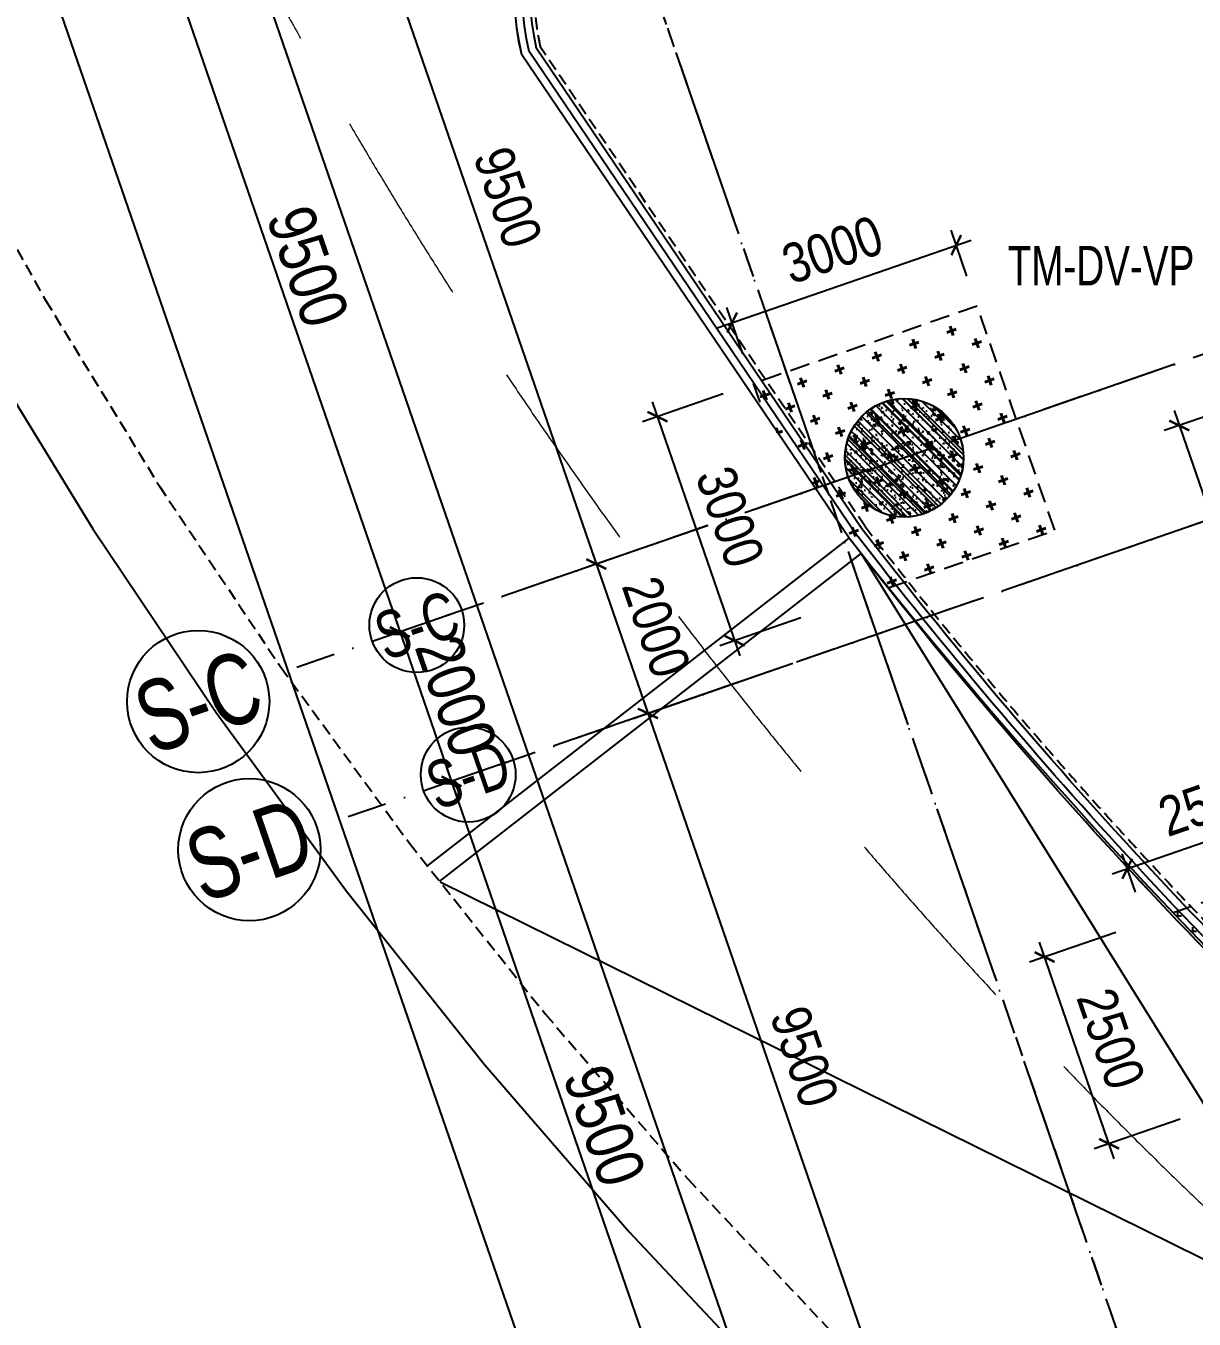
# Model space of a CAD drawing. Header units: millimetres. Extents: x -1534340 to 1713810, y -1348191 to 1114081.
# Drawn here: x 1225587 to 1240370, y -320281 to -303920 of the extents above; entities that cross this region are included whole.
import ezdxf
from ezdxf.enums import TextEntityAlignment as Align

# ---------------------------------------------------------------- set-up
doc = ezdxf.new("R2010")
doc.units = ezdxf.units.MM
doc.header["$LTSCALE"] = 100
doc.header["$PDMODE"] = 32
doc.header["$PDSIZE"] = 2.5
for name, pattern in [('CENTER2', [1.125, 0.75, -0.125, 0.125, -0.125]), ('DASHED', [4.5, 3, -1.5]), ('HIDDEN', [0.375, 0.25, -0.125]), ('xref.asix of  podium$0$xref.asix of  podium$0$DASHDOT', [1, 0.5, -0.25, 0, -0.25]), ('Xref.Asix of Basement B2$0$HIDDEN', [0.375, 0.25, -0.125])]:
    doc.linetypes.add(name, pattern=pattern)
doc.layers.add('0-Hatch', color=250, linetype='Continuous', lineweight=40)
doc.layers.add('KT-Chu viet', color=255, linetype='Continuous', lineweight=20)
for name, color, linetype in [('0-khuat', 3, 'HIDDEN'), ('A-GLAZ', 135, 'Continuous'), ('AFP-KERB-LINE', 2, 'Continuous'), ('ccu11-Khuat', 9, 'DASHED'), ('ccu11-Manh', 8, 'Continuous'), ('ccu12-Hatch', 250, 'Continuous'), ('ccu12-Manh', 8, 'Continuous'), ('ccu12-Thay', 7, 'Continuous'), ('ccu12-Truc', 13, 'CENTER2'), ('KC-Betong', 6, 'Continuous'), ('KC2-DIM', 251, 'Continuous'), ('KT-Dim', 8, 'Continuous'), ('xref.asix of  podium$0$xref.asix of  podium$0$KC2-DIM', 251, 'Continuous'), ('xref.asix of  podium$0$xref.asix of  podium$0$KT-Kich thuoc', 9, 'Continuous'), ('xref.asix of  podium$0$xref.asix of  podium$0$KT-Luoi truc South Tower', 8, 'xref.asix of  podium$0$xref.asix of  podium$0$DASHDOT'), ('xref.asix of  podium$0$xref.asix of  podium$0$KT-Net cot vach', 6, 'Continuous'), ('xref.asix of  podium$0$xref.asix of  podium$0$ST_MBDV Cot vach 220805$0$AUDIT_I_220805193045-1', 50, 'Continuous'), ('Xref_ST_MBDV Cot vach 30.7.2022$0$Xref_ST_MBDV Cot vach 30.7.2022|Xref_ST_MBDV Cot vach 30.7.2022|Xref_ST_MBDV Cot vach 30.7.2022|Xref_ST_MBDV Cot vach 30.7.2022|A-CORE-OTLN', 2, 'Continuous'), ('Xref_ST_MBDV Cot vach 30.7.2022|Xref_ST_MBDV Cot vach 30.7.2022|Xref_ST_MBDV Cot vach 30.7.2022|Xref_ST_MBDV Cot vach 30.7.2022|A-GRID-SYM', 50, 'Continuous')]:
    doc.layers.add(name, color=color, linetype=linetype)
doc.layers.add('Xref.Asix of Basement B2$0$KT-Chi gioi XD', color=7, linetype='Xref.Asix of Basement B2$0$HIDDEN', true_color=0x0066cc)
doc.styles.add('Arial Narrow', font='ARIALN.TTF')
doc.styles.add('HBA-Text', font='GOTHIC.TTF')
doc.styles.add('xref.asix of  podium$0$xref.asix of  podium$0$ST_MBDV Cot vach 220805$0$HBA-Text', font='GOTHIC.TTF')
doc.styles.add('Xref_ST_MBDV Cot vach 30.7.2022$0$Arial', font='arial.ttf', dxfattribs={"width": 0.7})
doc.dimstyles.new('ccu12-200', dxfattribs={"dimscale": 200, "dimtxt": 2.5, "dimasz": 1, "dimexe": 1, "dimexo": 2, "dimgap": 1, "dimtad": 1, "dimdec": 0, "dimrnd": 5, "dimdsep": 46, "dimtxsty": 'Arial Narrow', "dimblk": 'ARCHTICK', "dimcen": -1, "dimdle": 1, "dimclrd": 256, "dimclre": 256, "dimclrt": 3, "dimadec": 0, "dimazin": 2, "dimtfac": 0.1, "dimtdec": 0, "dimtmove": 0, "dimatfit": 1, "dimldrblk": 'ARCHTICK', "dimfxl": 1, "dimtvp": 0.833333, "dimtolj": 1, "dimtzin": 12, "dimarcsym": 0})
doc.dimstyles.new('CCU_1-200', dxfattribs={"dimscale": 200, "dimtxt": 3, "dimasz": 1, "dimexe": 1, "dimexo": 2, "dimgap": 0.5, "dimtad": 1, "dimdec": 0, "dimdsep": 46, "dimtxsty": 'Arial Narrow', "dimblk": 'ARCHTICK', "dimcen": -1, "dimdle": 1, "dimclrd": 256, "dimclre": 256, "dimclrt": 3, "dimadec": 0, "dimazin": 2, "dimtfac": 0.1, "dimtdec": 0, "dimtix": 1, "dimtmove": 2, "dimatfit": 1, "dimfxl": 1, "dimtvp": 0.833333, "dimtolj": 1, "dimtzin": 12, "dimarcsym": 0})

# ---------------------------------------------------------------- blocks, each defined once
blk = doc.blocks.new('MBKC-T1-PN')
at = {"layer": '0-Hatch', "ltscale": 2}
h = blk.add_hatch(dxfattribs=at)
h.set_pattern_fill('CROSS', color=256, scale=1000, angle=109.0471, style=0)
h.set_pattern_definition([(109.047138, (4037942.22, -6947378.25), (-317.899085, 154.726118), [125, -375]), (199.047138, (4037980.9, -6947298.78), (-154.726118, -317.899085), [125, -375])])
edge = h.paths.add_edge_path()
edge.add_line((2306, -8030), (3403, -9650))
edge.add_arc((51601, 27498), 60853, 217.62261, 218.37655)
edge.add_line((3896, -10281), (6005, -9552))
edge.add_line((6005, -9552), (5026, -6717))
edge.add_line((5026, -6717), (2190, -7696))
edge.add_line((2190, -7696), (2306, -8030))
at = {"layer": 'ccu12-Hatch', "ltscale": 0.5}
h = blk.add_hatch(dxfattribs=at)
h.set_pattern_fill('CROSS', color=256, scale=30)
h.set_pattern_definition([(0, (-1047218.44, 306420.83), (190.5, 190.5), [95.25, -285.75]), (90, (-1047170.81, 306373.2), (-190.5, 190.5), [95.25, -285.75])])
edge = h.paths.add_edge_path()
edge.add_arc((58103, 33558), 69709, 223.45773, 225.73542)
edge.add_line((9448, -16362), (10335, -16056))
edge.add_line((10335, -16056), (9520, -13693))
edge.add_line((9520, -13693), (7503, -14389))
at = {"layer": '0-khuat', "ltscale": 10}
for points in [[(3896, -10281), (6005, -9552), (5026, -6717), (2190, -7696), (2306, -8030)], [(7503, -14389), (9520, -13693), (10335, -16056), (9448, -16362)]]:
    blk.add_lwpolyline(points, dxfattribs=at)
at = {"layer": 'ccu11-Khuat', "ltscale": 0.5, "elevation": 0}
blk.add_lwpolyline([(-8109, -4230), (-6765, -6640), (-5324, -8992), (-3788, -11284), (-2159, -13512), (-441, -15671), (1363, -17758), (3251, -19770), (5220, -21704), (7266, -23555), (9386, -25321), (11576, -26999), (13833, -28587), (16152, -30081), (18531, -31479), (20964, -32780), (23449, -33979), (25981, -35077), (28555, -36070), (31168, -36957)], dxfattribs=at)
blk.add_lwpolyline([(100591, -35427), (55456, -35427, -0.326962), (50828, -32029), (46319, -19000, 0.427662), (30483, -12598), (15440, -17788, -0.196541), (11052, -17540, -0.045291), (3605, -9503), (-504, -3436, -0.399034), (1771, 353), (31191, 10495, -0.12044), (42592, 11818), (58407, 7707, -0.226255), (60280, 6013), (65645, -9495, 0.291647), (69738, -12327), (89787, -12327)], format="xyb", dxfattribs=at)
at = {"layer": 'ccu12-Manh', "ltscale": 0.5, "elevation": 0}
for points in [[(3556, -9847), (16152, -30081)], [(-1772, -13998), (19630, -24573)]]:
    blk.add_lwpolyline(points, dxfattribs=at)
at = {"layer": 'ccu12-Thay', "ltscale": 0.5}
for p, q in [((-1933, -13797, 0), (3403, -9650, 0)), ((-1777, -13993, 0), (3556, -9847, 0))]:
    blk.add_line(p, q, dxfattribs=at)
at = {"layer": 'ccu12-Thay', "ltscale": 0.5, "elevation": 0}
blk.add_lwpolyline([(100593, -35677), (55455, -35677, -0.326781), (50591, -32108), (46085, -19087, 0.427811), (30575, -12830), (15522, -18024, -0.198113), (10912, -17750, -0.045471), (3403, -9650), (-738, -3537, -0.402449), (1697, 591), (31107, 10731)], format="xyb", dxfattribs=at)
at = {"layer": 'ccu12-Thay', "ltscale": 0.5}
blk.add_arc((58103, 33558, 0), 69709, 218.51042, 236.50194, dxfattribs=at)
at = {"layer": 'Xref_ST_MBDV Cot vach 30.7.2022$0$Xref_ST_MBDV Cot vach 30.7.2022|Xref_ST_MBDV Cot vach 30.7.2022|Xref_ST_MBDV Cot vach 30.7.2022|Xref_ST_MBDV Cot vach 30.7.2022|A-CORE-OTLN', "color": 6, "elevation": 0}
blk.add_lwpolyline([(-7629, -7145), (-6166, -9532), (-4607, -11858), (-2955, -14119), (-1211, -16310), (620, -18428), (2536, -20470), (4534, -22431), (6610, -24310), (8761, -26102), (10984, -27806), (13274, -29417), (15628, -30933), (18042, -32352), (20511, -33671), (23033, -34889), (25602, -36002), (28214, -37010), (30865, -37911)], dxfattribs=at)
blk = doc.blocks.new('_ARCHTICK')
at = {"color": 0, "linetype": 'ByBlock', "const_width": 0.15}
blk.add_lwpolyline([(-0.5, -0.5), (0.5, 0.5)], dxfattribs=at)
blk = doc.blocks.new('*D1139')
at = {"layer": 'Defpoints', "color": 0, "transparency": 16777216}
for p in [(308279, -57856, 0), (312200, -66552, 0), (309168, -67599)]:
    blk.add_point(p, dxfattribs=at)
at = {"layer": 'KT-Dim', "lineweight": -2, "transparency": 16777216}
for p, q in [((307901, -57986), (305879, -58684)), ((306003, -58430), (309233, -67788)), ((311822, -66683), (308979, -67664))]:
    blk.add_line(p, q, dxfattribs=at)
at = {"layer": 'KT-Dim', "lineweight": -2, "transparency": 16777216, "xscale": 200, "yscale": 200, "zscale": 200}
for p, rotation in [((306068, -58619), 109.0471379636341), ((309168, -67599), 289.0471379636341)]:
    blk.add_blockref('_ARCHTICK', p, dxfattribs=dict(at, rotation=rotation))
at = {"layer": 'KT-Dim', "color": 3, "transparency": 16777216, "insert": (308048, -62961), "char_height": 500, "attachment_point": 5, "rotation": 289.0471, "style": 'Arial Narrow'}
blk.add_mtext('\\A1;9500', dxfattribs=at)
blk = doc.blocks.new('*D1140')
at = {"layer": 'Defpoints', "color": 0, "transparency": 16777216}
for p in [(312032, -68726, 0), (315815, -77470), (312921, -78469)]:
    blk.add_point(p, dxfattribs=at)
at = {"layer": 'KT-Dim', "lineweight": -2, "transparency": 16777216}
for p, q in [((311654, -68857), (309632, -69555)), ((309756, -69300), (312986, -78659)), ((315437, -77601), (312732, -78535))]:
    blk.add_line(p, q, dxfattribs=at)
at = {"layer": 'KT-Dim', "lineweight": -2, "transparency": 16777216, "xscale": 200, "yscale": 200, "zscale": 200}
for p, rotation in [((309821, -69489), 109.0471379636341), ((312921, -78469), 289.0471379636341)]:
    blk.add_blockref('_ARCHTICK', p, dxfattribs=dict(at, rotation=rotation))
at = {"layer": 'KT-Dim', "color": 3, "transparency": 16777216, "insert": (311801, -73831), "char_height": 500, "attachment_point": 5, "rotation": 289.0471, "style": 'Arial Narrow'}
blk.add_mtext('\\A1;9500', dxfattribs=at)
blk = doc.blocks.new('*D1141')
at = {"layer": 'Defpoints', "color": 0, "transparency": 16777216}
for p in [(311379, -66836, 0), (312032, -68726, 0), (309821, -69489)]:
    blk.add_point(p, dxfattribs=at)
at = {"layer": 'KT-Dim', "lineweight": -2, "transparency": 16777216}
for p, q in [((311001, -66966), (308979, -67664)), ((309103, -67410), (309886, -69678)), ((311654, -68857), (309632, -69555))]:
    blk.add_line(p, q, dxfattribs=at)
at = {"layer": 'KT-Dim', "lineweight": -2, "transparency": 16777216, "xscale": 200, "yscale": 200, "zscale": 200}
for p, rotation in [((309168, -67599), 109.0471379636341), ((309821, -69489), 289.0471379636341)]:
    blk.add_blockref('_ARCHTICK', p, dxfattribs=dict(at, rotation=rotation))
at = {"layer": 'KT-Dim', "color": 3, "transparency": 16777216, "insert": (309925, -68396), "char_height": 500, "attachment_point": 5, "rotation": 289.0471, "style": 'Arial Narrow'}
blk.add_mtext('\\A1;2000', dxfattribs=at)
blk = doc.blocks.new('GRID-SYM-flat-103')
at = {"layer": 'Xref_ST_MBDV Cot vach 30.7.2022|Xref_ST_MBDV Cot vach 30.7.2022|Xref_ST_MBDV Cot vach 30.7.2022|Xref_ST_MBDV Cot vach 30.7.2022|A-GRID-SYM'}
blk.add_circle((0, 0, 0), 900, dxfattribs=at)
at = {"layer": 'Xref_ST_MBDV Cot vach 30.7.2022|Xref_ST_MBDV Cot vach 30.7.2022|Xref_ST_MBDV Cot vach 30.7.2022|Xref_ST_MBDV Cot vach 30.7.2022|A-GRID-SYM', "style": 'HBA-Text'}
blk.add_attdef('GRID', text='', height=900, rotation=19.0471, dxfattribs=at).set_placement((0, 0, 0), align=Align.MIDDLE_CENTER)
blk = doc.blocks.new('*D1109')
at = {"layer": 'Defpoints', "color": 0, "transparency": 16777216}
for p in [(306861, -58345, 0), (323836, -104143), (320491, -105298)]:
    blk.add_point(p, dxfattribs=at)
at = {"layer": 'KT-Dim', "lineweight": -2, "transparency": 16777216}
for p, q in [((306483, -58476), (304366, -59206)), ((304490, -58952), (320556, -105487)), ((323458, -104273), (320302, -105363))]:
    blk.add_line(p, q, dxfattribs=at)
at = {"layer": 'KT-Dim', "lineweight": -2, "transparency": 16777216, "xscale": 200, "yscale": 200, "zscale": 200}
for p, rotation in [((304555, -59141), 109.0471379636341), ((320491, -105298), 289.0471379636341)]:
    blk.add_blockref('_ARCHTICK', p, dxfattribs=dict(at, rotation=rotation))
at = {"layer": 'KT-Dim', "color": 3, "transparency": 16777216, "insert": (312954, -82071), "char_height": 500, "attachment_point": 5, "rotation": 289.0471, "style": 'Arial Narrow'}
blk.add_mtext('\\A1;48830', dxfattribs=at)
blk = doc.blocks.new('MBDV-B1-T1-PN')
at = {"layer": 'ccu12-Hatch', "ltscale": 0.5}
h = blk.add_hatch(dxfattribs=at)
h.set_pattern_fill('BETONG', color=256, scale=50, angle=90, pattern_type=2)
h.set_pattern_definition([(90, (-723432.45, 324166.9), (-259.80762, 2e-14), [6.25, -143.75]), (90, (-723443.27, 324166.9), (-259.80762, 2e-14), [6.25, -143.75]), (210, (-723432.45, 324166.9), (129.90381, -225), [6.25, -143.75]), (210, (-723437.86, 324176.27), (129.90381, -225), [6.25, -143.75]), (90, (-723562.35, 324241.9), (-259.80762, 2e-14), [6.25, -143.75]), (90, (-723573.18, 324241.9), (-259.80762, 2e-14), [6.25, -143.75]), (210, (-723562.35, 324241.9), (129.90381, -225), [6.25, -143.75]), (210, (-723567.76, 324251.27), (129.90381, -225), [6.25, -143.75]), (150, (-723432.45, 324173.14), (-129.90381, -225), [6.25, -143.75]), (150, (-723437.86, 324163.77), (-129.90381, -225), [6.25, -143.75]), (150, (-723302.54, 324248.14), (-129.90381, -225), [6.25, -143.75]), (150, (-723307.96, 324238.77), (-129.90381, -225), [6.25, -143.75]), (135, (-723432.45, 324166.894), (-53.0330086, -53.0330086), []), (140, (-723432.45, 324166.9), (31.37607, 358.63009), [37.5, -412.5]), (85, (-723432.45, 324166.9), (-376.09607, -69.37567), [30, -330]), (190.4514, (-723429.83, 324196.78), (-344.71977, 289.25469), [31.8701, -350.57106]), (136.1842, (-723532.45, 324166.9), (82.7595, 533.62052), [56.25, -618.75]), (186.6356, (-723525.55, 324211.36), (-487.05894, 467.33135), [47.80514, -525.8565]), (81.1842, (-723532.45, 324166.9), (-487.0593, 467.33097), [45, -495]), (111, (-723507.45, 324216.9), (201.30945, 298.45353), [37.5, -412.5]), (56, (-723507.45, 324216.9), (-362.57502, 121.65767), [30, -330]), (161.4514, (-723490.67, 324241.77), (-161.26525, 420.11131), [31.8701, -350.57106]), (127.5, (-723432.45, 324166.9), (-166.446927, 6.079928), [0, -326, 0, -335, 0, -331.25]), (97.5, (-723432.45, 324166.9), (-197.205856, 131.53477), [0, -191, 0, -318.5, 0, -126.25]), (57.5, (-723432.45, 324055.4), (11.277436, 266.911218), [0, -125, 0, -390, 0, -517.5]), (47.5, (-723432.45, 324005.4), (-50.05249, 291.593085), [0, -162.5, 0, -259, 0, -367.5])])
edge = h.paths.add_edge_path()
edge.add_arc((4101, -8634), 750, 0, 360)
at = {"layer": 'KC-Betong', "ltscale": 0.5}
blk.add_circle((4101, -8634, 0), 750, dxfattribs=at)
blk = doc.blocks.new('*D1320')
at = {"layer": 'Defpoints', "color": 0, "ltscale": 0.5, "transparency": 16777216}
for p in [(1241381, -308562), (1242621, -312154), (1241422, -312568)]:
    blk.add_point(p, dxfattribs=at)
at = {"layer": 'KC2-DIM', "lineweight": -2, "ltscale": 0.5, "transparency": 16777216}
for p, q in [((1241003, -308692), (1239992, -309041)), ((1240116, -308787), (1241487, -312757)), ((1242243, -312284), (1241233, -312633))]:
    blk.add_line(p, q, dxfattribs=at)
at = {"layer": 'KC2-DIM', "lineweight": -2, "ltscale": 0.5, "transparency": 16777216, "xscale": 200, "yscale": 200, "zscale": 200}
for p, rotation in [((1240181, -308976), 109.0471522611391), ((1241422, -312568), 289.0471522611391)]:
    blk.add_blockref('_ARCHTICK', p, dxfattribs=dict(at, rotation=rotation))
at = {"layer": 'KC2-DIM', "color": 3, "ltscale": 0.5, "transparency": 16777216, "insert": (1241232, -310623), "char_height": 500, "attachment_point": 5, "rotation": 289.0472, "style": 'Arial Narrow', "bg_fill": 3, "box_fill_scale": 1.1, "bg_fill_color": 256, "bg_fill_true_color": 13158600, "bg_fill_transparency": 0}
blk.add_mtext('\\A1;3800', dxfattribs=at)
blk = doc.blocks.new('*D1355')
at = {"layer": 'Defpoints', "color": 0, "ltscale": 0.5, "transparency": 16777216}
for p in [(1239757, -315258), (1238478, -315700), (1240573, -317621)]:
    blk.add_point(p, dxfattribs=at)
at = {"layer": 'KC2-DIM', "lineweight": -2, "ltscale": 0.5, "transparency": 16777216}
for p, q in [((1239379, -315389), (1238289, -315765)), ((1239359, -318252), (1238413, -315511)), ((1240195, -317752), (1239105, -318128))]:
    blk.add_line(p, q, dxfattribs=at)
at = {"layer": 'KC2-DIM', "lineweight": -2, "ltscale": 0.5, "transparency": 16777216, "xscale": 200, "yscale": 200, "zscale": 200}
for p, rotation in [((1238478, -315700), 109.0471379540024), ((1239294, -318063), 289.0471379540024)]:
    blk.add_blockref('_ARCHTICK', p, dxfattribs=dict(at, rotation=rotation))
at = {"layer": 'KC2-DIM', "color": 3, "ltscale": 0.5, "transparency": 16777216, "insert": (1239316, -316733), "char_height": 500, "attachment_point": 5, "rotation": 289.0471, "style": 'Arial Narrow', "bg_fill": 3, "box_fill_scale": 1.1, "bg_fill_color": 256, "bg_fill_true_color": 13158600, "bg_fill_transparency": 0}
blk.add_mtext('\\A1;2500', dxfattribs=at)
blk = doc.blocks.new('*D1356')
at = {"layer": 'Defpoints', "color": 0, "ltscale": 0.5, "transparency": 16777216}
for p in [(1241887, -313767), (1242120, -314442, 0), (1239757, -315258, 0)]:
    blk.add_point(p, dxfattribs=at)
at = {"layer": 'KC2-DIM', "lineweight": -2, "ltscale": 0.5, "transparency": 16777216}
for p, q in [((1241990, -314064), (1241822, -313578)), ((1239335, -314648), (1242076, -313701)), ((1239627, -314880), (1239459, -314393))]:
    blk.add_line(p, q, dxfattribs=at)
at = {"layer": 'KC2-DIM', "lineweight": -2, "ltscale": 0.5, "transparency": 16777216, "xscale": 200, "yscale": 200, "zscale": 200}
for p, rotation in [((1241887, -313767), 19.04713795400113), ((1239524, -314583), 199.0471379540011)]:
    blk.add_blockref('_ARCHTICK', p, dxfattribs=dict(at, rotation=rotation))
at = {"layer": 'KC2-DIM', "color": 3, "ltscale": 0.5, "transparency": 16777216, "insert": (1240557, -313744), "char_height": 500, "attachment_point": 5, "rotation": 19.0471, "style": 'Arial Narrow', "bg_fill": 3, "box_fill_scale": 1.1, "bg_fill_color": 256, "bg_fill_true_color": 13158600, "bg_fill_transparency": 0}
blk.add_mtext('\\A1;2500', dxfattribs=at)
blk = doc.blocks.new('*D1349')
at = {"layer": 'Defpoints', "color": 0, "ltscale": 0.5, "transparency": 16777216}
for p in [(1234791, -308445, -3), (1235770, -311281, -3), (1234558, -311700)]:
    blk.add_point(p, dxfattribs=at)
at = {"layer": 'KC2-DIM', "lineweight": -2, "ltscale": 0.5, "transparency": 16777216}
for p, q in [((1234413, -308576), (1233389, -308929)), ((1233513, -308675), (1234623, -311889)), ((1235392, -311411), (1234369, -311765))]:
    blk.add_line(p, q, dxfattribs=at)
at = {"layer": 'KC2-DIM', "lineweight": -2, "ltscale": 0.5, "transparency": 16777216, "xscale": 200, "yscale": 200, "zscale": 200}
for p, rotation in [((1233579, -308864), 109.0471379539803), ((1234558, -311700), 289.0471379539803)]:
    blk.add_blockref('_ARCHTICK', p, dxfattribs=dict(at, rotation=rotation))
at = {"layer": 'KC2-DIM', "color": 3, "ltscale": 0.5, "transparency": 16777216, "insert": (1234498, -310133), "char_height": 500, "attachment_point": 5, "rotation": 289.0471, "style": 'Arial Narrow', "bg_fill": 3, "box_fill_scale": 1.1, "bg_fill_color": 256, "bg_fill_true_color": 13158600, "bg_fill_transparency": 0}
blk.add_mtext('\\A1;3000', dxfattribs=at)
blk = doc.blocks.new('*D1350')
at = {"layer": 'Defpoints', "color": 0, "ltscale": 0.5, "transparency": 16777216}
for p in [(1237360, -306694), (1237627, -307466), (1234791, -308445, -3)]:
    blk.add_point(p, dxfattribs=at)
at = {"layer": 'KC2-DIM', "lineweight": -2, "ltscale": 0.5, "transparency": 16777216}
for p, q in [((1237496, -307088), (1237295, -306505)), ((1234336, -307738), (1237549, -306629)), ((1234661, -308067), (1234459, -307484))]:
    blk.add_line(p, q, dxfattribs=at)
at = {"layer": 'KC2-DIM', "lineweight": -2, "ltscale": 0.5, "transparency": 16777216, "xscale": 200, "yscale": 200, "zscale": 200}
for p, rotation in [((1237360, -306694), 19.04713795399764), ((1234525, -307673), 199.0471379539976)]:
    blk.add_blockref('_ARCHTICK', p, dxfattribs=dict(at, rotation=rotation))
at = {"layer": 'KC2-DIM', "color": 3, "ltscale": 0.5, "transparency": 16777216, "insert": (1235794, -306753), "char_height": 500, "attachment_point": 5, "rotation": 19.0471, "style": 'Arial Narrow', "bg_fill": 3, "box_fill_scale": 1.1, "bg_fill_color": 256, "bg_fill_true_color": 13158600, "bg_fill_transparency": 0}
blk.add_mtext('\\A1;3000', dxfattribs=at)
blk = doc.blocks.new('xref.asix of  podium$0$xref.asix of  podium$0$C1500')
at = {"layer": 'xref.asix of  podium$0$xref.asix of  podium$0$KT-Net cot vach'}
h = blk.add_hatch(dxfattribs=at)
h.set_pattern_fill('1BETONG2-BOP', color=250, scale=50, style=0, pattern_type=2)
h.set_pattern_definition([(50, (103512.22, -41871.03), (358.6301, -31.3761), [37.5, -412.5]), (355, (103512.22, -41871.03), (-69.3757, 376.0961), [30, -330]), (100.4514, (103542.1, -41873.65), (289.2547, 344.7198), [31.8701, -350.571]), (46.1842, (103512.2, -41771.03), (533.6205, -82.7595), [56.25, -618.75]), (96.6356, (103556.7, -41777.93), (467.3314, 487.059), [47.8051, -525.8565]), (351.1842, (103512.2, -41771.03), (467.331, 487.0593), [45, -495]), (21, (103562.22, -41796.03), (298.4535, -201.30945), [37.5, -412.5]), (226, (103562.22, -41796.03), (335.9411, -182.7699), [30, -330]), (71.4514, (103587.1, -41812.8), (420.1113, 161.2652), [31.8701, -350.571]), (67.5, (103512.22, -41871.03), (-77.95809, 147.18723), [0, -326, 0, -335, 0, -331.25]), (4.5, (103512.22, -41871.03), (141.67546, 190.0516), [0, -191, 0, -318.5, 0, -126.25]), (327.5, (103400.72, -41871.03), (266.91122, -11.27744), [0, -125, 0, -390, 0, -517.5]), (317.5, (103350.72, -41871.03), (291.5931, 50.0525), [0, -162.5, 0, -259, 0, -367.5]), (315, (103512.22, -41871.03), (150.2602, 150.2602), []), (315, (103512.22, -41809.78), (150.2602, 150.2602), [])])
h.paths.add_polyline_path([(-2388, 22, 1), (-888, 22, 1)])
at = {"color": 6, "ltscale": 0.25}
blk.add_circle((-1638, 22, 0), 750, dxfattribs=at)
blk = doc.blocks.new('xref.asix of  podium$0$xref.asix of  podium$0$MBCot-PN-flat-22')
at = {"layer": 'xref.asix of  podium$0$xref.asix of  podium$0$KC2-DIM'}
blk.add_blockref('xref.asix of  podium$0$xref.asix of  podium$0$C1500', (5740, -8656, 0), dxfattribs=at)
blk = doc.blocks.new('*D2856')
at = {"layer": 'Defpoints', "color": 0, "transparency": 16777216}
for p in [(-110864, 40661), (-107764, 31681), (-108840, 31309)]:
    blk.add_point(p, dxfattribs=at)
at = {"layer": 'xref.asix of  podium$0$xref.asix of  podium$0$KT-Kich thuoc', "lineweight": -2, "transparency": 16777216}
for p, q in [((-111242, 40531), (-112129, 40224)), ((-112006, 40478), (-108775, 31120)), ((-108142, 31550), (-109029, 31244))]:
    blk.add_line(p, q, dxfattribs=at)
at = {"layer": 'xref.asix of  podium$0$xref.asix of  podium$0$KT-Kich thuoc', "lineweight": -2, "transparency": 16777216, "xscale": 200, "yscale": 200, "zscale": 200}
for p, rotation in [((-111940, 40289), 109.0471379209069), ((-108840, 31309), 289.0471379209069)]:
    blk.add_blockref('_ARCHTICK', p, dxfattribs=dict(at, rotation=rotation))
at = {"layer": 'xref.asix of  podium$0$xref.asix of  podium$0$KT-Kich thuoc', "color": 3, "transparency": 16777216, "insert": (-110006, 35932), "char_height": 600, "attachment_point": 5, "rotation": 289.0471, "style": 'Arial Narrow'}
blk.add_mtext('\\A1;9500', dxfattribs=at)
blk = doc.blocks.new('*D2857')
at = {"layer": 'Defpoints', "color": 0, "transparency": 16777216}
for p in [(-107111, 29791), (-104011, 20811), (-105087, 20439)]:
    blk.add_point(p, dxfattribs=at)
at = {"layer": 'xref.asix of  podium$0$xref.asix of  podium$0$KT-Kich thuoc', "lineweight": -2, "transparency": 16777216}
for p, q in [((-107489, 29660), (-108376, 29354)), ((-108253, 29608), (-105022, 20250)), ((-104389, 20680), (-105276, 20374))]:
    blk.add_line(p, q, dxfattribs=at)
at = {"layer": 'xref.asix of  podium$0$xref.asix of  podium$0$KT-Kich thuoc', "lineweight": -2, "transparency": 16777216, "xscale": 200, "yscale": 200, "zscale": 200}
for p, rotation in [((-108187, 29419), 109.0471379209069), ((-105087, 20439), 289.0471379209069)]:
    blk.add_blockref('_ARCHTICK', p, dxfattribs=dict(at, rotation=rotation))
at = {"layer": 'xref.asix of  podium$0$xref.asix of  podium$0$KT-Kich thuoc', "color": 3, "transparency": 16777216, "insert": (-106253, 25062), "char_height": 600, "attachment_point": 5, "rotation": 289.0471, "style": 'Arial Narrow'}
blk.add_mtext('\\A1;9500', dxfattribs=at)
blk = doc.blocks.new('*D2858')
at = {"layer": 'Defpoints', "color": 0, "transparency": 16777216}
for p in [(-107764, 31681), (-107111, 29791), (-108187, 29419)]:
    blk.add_point(p, dxfattribs=at)
at = {"layer": 'xref.asix of  podium$0$xref.asix of  podium$0$KT-Kich thuoc', "lineweight": -2, "transparency": 16777216}
for p, q in [((-108142, 31551), (-109029, 31244)), ((-108905, 31499), (-108122, 29230)), ((-107489, 29660), (-108376, 29354))]:
    blk.add_line(p, q, dxfattribs=at)
at = {"layer": 'xref.asix of  podium$0$xref.asix of  podium$0$KT-Kich thuoc', "lineweight": -2, "transparency": 16777216, "xscale": 200, "yscale": 200, "zscale": 200}
for p, rotation in [((-108840, 31310), 109.0471379209069), ((-108187, 29419), 289.0471379209069)]:
    blk.add_blockref('_ARCHTICK', p, dxfattribs=dict(at, rotation=rotation))
at = {"layer": 'xref.asix of  podium$0$xref.asix of  podium$0$KT-Kich thuoc', "color": 3, "transparency": 16777216, "insert": (-108130, 30497), "char_height": 600, "attachment_point": 5, "rotation": 289.0471, "style": 'Arial Narrow'}
blk.add_mtext('\\A1;2000', dxfattribs=at)
blk = doc.blocks.new('xref.asix of  podium$0$xref.asix of  podium$0$ST_MBDV Cot vach 220805$0$GRID-SYM-flat-103')
at = {"layer": 'xref.asix of  podium$0$xref.asix of  podium$0$ST_MBDV Cot vach 220805$0$AUDIT_I_220805193045-1'}
blk.add_circle((0, 0, 0), 900, dxfattribs=at)
at = {"layer": 'xref.asix of  podium$0$xref.asix of  podium$0$ST_MBDV Cot vach 220805$0$AUDIT_I_220805193045-1', "style": 'xref.asix of  podium$0$xref.asix of  podium$0$ST_MBDV Cot vach 220805$0$HBA-Text'}
blk.add_attdef('GRID', text='', height=900, rotation=19.0471, dxfattribs=at).set_placement((0, 0, 0), align=Align.MIDDLE_CENTER)
blk = doc.blocks.new('*D2864')
at = {"layer": 'Defpoints', "color": 0, "transparency": 16777216}
for p in [(-110864, 40661), (-95184, -4755), (-97678, -5616)]:
    blk.add_point(p, dxfattribs=at)
at = {"layer": 'xref.asix of  podium$0$xref.asix of  podium$0$KT-Kich thuoc', "lineweight": -2, "transparency": 16777216}
for p, q in [((-111242, 40531), (-113547, 39735)), ((-113424, 39989), (-97613, -5805)), ((-95562, -4886), (-97868, -5681))]:
    blk.add_line(p, q, dxfattribs=at)
at = {"layer": 'xref.asix of  podium$0$xref.asix of  podium$0$KT-Kich thuoc', "lineweight": -2, "transparency": 16777216, "xscale": 200, "yscale": 200, "zscale": 200}
for p, rotation in [((-113358, 39800), 109.0471379209069), ((-97678, -5616), 289.0471379209069)]:
    blk.add_blockref('_ARCHTICK', p, dxfattribs=dict(at, rotation=rotation))
at = {"layer": 'xref.asix of  podium$0$xref.asix of  podium$0$KT-Kich thuoc', "color": 3, "transparency": 16777216, "insert": (-105134, 17224), "char_height": 600, "attachment_point": 5, "rotation": 289.0471, "style": 'Arial Narrow'}
blk.add_mtext('\\A1;48047', dxfattribs=at)
blk = doc.blocks.new('Grid-ST-flat-3')
at = {"layer": 'ccu12-Truc', "ltscale": 30}
for p, q in [((306868.6, -51554.5), (325957.9, -106846)), ((348389.9, -54057.7), (307655.7, -68121.1)), ((349042.6, -55948.2), (308308.4, -70011.6))]:
    blk.add_line(p, q, dxfattribs=at)
at = {"layer": 'KT-Dim'}
ref = blk.add_blockref('GRID-SYM-flat-103', (306896, -68371.6, 0), dxfattribs=dict(at, xscale=0.6666666666666666, yscale=0.6666666666666666, zscale=0.6666666666666666))
ref.add_attrib('GRID', 'S-C', dxfattribs={"layer": 'Xref_ST_MBDV Cot vach 30.7.2022|Xref_ST_MBDV Cot vach 30.7.2022|Xref_ST_MBDV Cot vach 30.7.2022|Xref_ST_MBDV Cot vach 30.7.2022|A-GRID-SYM', "height": 600, "rotation": 19, "style": 'HBA-Text', "width": 0.75}).set_placement((306896, -68371.6, 0), align=Align.MIDDLE_CENTER)
ref = blk.add_blockref('GRID-SYM-flat-103', (307546.1, -70262.4, 0), dxfattribs=dict(at, xscale=0.6666666666666666, yscale=0.6666666666666666, zscale=0.6666666666666666))
ref.add_attrib('GRID', 'S-D', dxfattribs={"layer": 'Xref_ST_MBDV Cot vach 30.7.2022|Xref_ST_MBDV Cot vach 30.7.2022|Xref_ST_MBDV Cot vach 30.7.2022|Xref_ST_MBDV Cot vach 30.7.2022|A-GRID-SYM', "height": 600, "rotation": 19, "style": 'HBA-Text', "width": 0.75}).set_placement((307546.1, -70262.4, 0), align=Align.MIDDLE_CENTER)
for base, p1, p2, picture, middle in [((309168.2, -67599.1, 0), (308278.7, -57855.8), (312200.2, -66552.3), '*D1139', (308048.4, -62960.5, 0)), ((320490.9, -105297.8, 0), (306860.8, -58345.3), (323836, -104142.9, 0), '*D1109', (312953.5, -82070.9, 0)), ((309820.8, -69489.4, 0), (311378.9, -66835.7, 0), (312031.6, -68726.2, 0), '*D1141', (309924.8, -68395.6, 0)), ((312921.2, -78469.5, 0), (312031.6, -68726.2, 0), (315815.2, -77470.3, 0), '*D1140', (311801.4, -73830.9, 0))]:
    dim = blk.add_linear_dim(base=base, p1=p1, p2=p2, angle=109.04714, dimstyle='ccu12-200', dxfattribs=at)
    dim.commit()
    dim.dimension.update_dxf_attribs({"geometry": picture, "text_midpoint": middle})
blk = doc.blocks.new('xref.asix of  podium$0$xref.asix of  podium$0$Asix South Tower')
at = {"layer": 'xref.asix of  podium$0$xref.asix of  podium$0$KT-Luoi truc South Tower', "ltscale": 5}
blk.add_line((-108719, 48400.9), (-98817, 19720.1), dxfattribs=at)
at = {"layer": 'xref.asix of  podium$0$xref.asix of  podium$0$KT-Luoi truc South Tower', "ltscale": 10}
for p, q in [((-67132.6, 45709), (-110541.5, 30722.1)), ((-66479.9, 43818.5), (-109888.9, 28831.6))]:
    blk.add_line(p, q, dxfattribs=at)
at = {"layer": 'xref.asix of  podium$0$xref.asix of  podium$0$KT-Kich thuoc'}
ref = blk.add_blockref('xref.asix of  podium$0$xref.asix of  podium$0$ST_MBDV Cot vach 220805$0$GRID-SYM-flat-103', (-111392.3, 30428.4, 0), dxfattribs=at)
ref.add_attrib('GRID', 'S-C', dxfattribs={"layer": 'xref.asix of  podium$0$xref.asix of  podium$0$ST_MBDV Cot vach 220805$0$AUDIT_I_220805193045-1', "height": 900, "rotation": 19, "style": 'xref.asix of  podium$0$xref.asix of  podium$0$ST_MBDV Cot vach 220805$0$HBA-Text', "width": 0.75}).set_placement((-111392.3, 30428.4, 0), align=Align.MIDDLE_CENTER)
ref = blk.add_blockref('xref.asix of  podium$0$xref.asix of  podium$0$ST_MBDV Cot vach 220805$0$GRID-SYM-flat-103', (-110745.1, 28554.5, 0), dxfattribs=at)
ref.add_attrib('GRID', 'S-D', dxfattribs={"layer": 'xref.asix of  podium$0$xref.asix of  podium$0$ST_MBDV Cot vach 220805$0$AUDIT_I_220805193045-1', "height": 900, "rotation": 19, "style": 'xref.asix of  podium$0$xref.asix of  podium$0$ST_MBDV Cot vach 220805$0$HBA-Text', "width": 0.75}).set_placement((-110745.1, 28554.5, 0), align=Align.MIDDLE_CENTER)
for base, p1, p2, picture, middle in [((-97678.5, -5616.2), (-110863.9, 40661.1), (-95184.1, -4755), '*D2864', (-105134.3, 17224.5)), ((-108840, 31309.4), (-110863.9, 40661.1), (-107763.5, 31681), '*D2856', (-110006.1, 35932)), ((-108187.4, 29419), (-107763.6, 31681.2), (-107110.9, 29790.7), '*D2858', (-108129.7, 30496.9)), ((-105087.1, 20439), (-107110.9, 29790.7), (-104010.6, 20810.7), '*D2857', (-106253.1, 25061.6))]:
    dim = blk.add_linear_dim(base=base, p1=p1, p2=p2, angle=109.04714, dimstyle='CCU_1-200', dxfattribs=at)
    dim.commit()
    dim.dimension.update_dxf_attribs({"geometry": picture, "text_midpoint": middle})
blk = doc.blocks.new('312')
at = {"layer": 'A-GLAZ', "elevation": 0}
for points in [[(1482695.2, -315227.1), (1474934, -317904.8, -0.1974963), (1470412.8, -317641.4, -0.0453995), (1462928.7, -309566.3), (1458800.5, -303471.7, -0.4011287), (1461171.6, -299479.3), (1490585.1, -289338.7, -0.1205241), (1502064.9, -288009.8), (1511023.5, -290338.2)], [(1482662.5, -315132.6), (1474901.4, -317810.2, -0.1968636), (1470468.9, -317557.5, -0.0453275), (1463009.8, -309507.7), (1458893.8, -303431.2, -0.3997484), (1461201.3, -299574.8), (1490618.8, -289432.9, -0.1204683), (1502046, -288108.3), (1510996.8, -290434.6)], [(1482727.8, -315321.6), (1474966.6, -317999.3, -0.1981128), (1470356.5, -317725.3, -0.0454709), (1462847.7, -309624.9), (1458707.3, -303512.5, -0.4024491), (1461141.8, -299383.8), (1490551.4, -289244.6)]]:
    blk.add_lwpolyline(points, format="xyb", dxfattribs=at)
at = {"layer": 'AFP-KERB-LINE'}
blk.add_arc((1510350.2, -273615.6, 0), 61862.6, 213.789007, 213.789373, dxfattribs=at)
at = {"layer": 'Xref.Asix of Basement B2$0$KT-Chi gioi XD', "lineweight": 13, "ltscale": 100, "elevation": 0, "flags": 128}
blk.add_lwpolyline([(1536926.6, -198350.2), (1532230.5, -180477.4), (1529880.4, -179665.5), (1520946.6, -186436.8), (1497442.7, -204368.8), (1473775.2, -221476.8, 0.684877), (1504207.8, -335272.8), (1524578.3, -337428.6), (1563007.4, -336214.1), (1565857.8, -332567.4)], format="xyb", close=True, dxfattribs=at)
at = {"layer": 'xref.asix of  podium$0$xref.asix of  podium$0$KC2-DIM'}
blk.add_blockref('xref.asix of  podium$0$xref.asix of  podium$0$MBCot-PN-flat-22', (1459444.9, -299975.3), dxfattribs=at)
at = {"layer": 'xref.asix of  podium$0$xref.asix of  podium$0$KT-Kich thuoc'}
blk.add_blockref('xref.asix of  podium$0$xref.asix of  podium$0$Asix South Tower', (1566004.7, -342122.3), dxfattribs=at)
at = {"layer": 'KT-Chu viet', "insert": (1466036.1, -305928.8), "char_height": 500, "width": 5339.453, "attachment_point": 2, "style": 'Xref_ST_MBDV Cot vach 30.7.2022$0$Arial'}
blk.add_mtext('TM-DV-VP', dxfattribs=at)

msp = doc.modelspace()

# ---------------------------------------------------------------- block references
for name, p in [('MBKC-T1-PN', (1232600.9, -300749.5)), ('Grid-ST-flat-3', (923638.3, -243129.8))]:
    msp.add_blockref(name, p)
at = {"layer": 'ccu11-Manh'}
msp.add_blockref('MBDV-B1-T1-PN', (1232600.9, -300749.5), dxfattribs=at)

# ---------------------------------------------------------------- next in the draw order: dimensions: what is measured, and where the dimension line sits
at = {"layer": 'KC2-DIM', "ltscale": 0.5}
for p1, p2, distance, picture, middle in [((1234791.1, -308445.2), (1235770.2, -311280.9), -1282.8, '*D1349', (1234498.4, -310133.1, 3.1)), ((1241381.1, -308561.8), (1242621.2, -312153.7), -1269.1, '*D1320', (1241231.9, -310623.3)), ((1240573.2, -317621.5), (1239757.3, -315258.3), 1353.2, '*D1355', (1239316.5, -316732.9))]:
    dim = msp.add_aligned_dim(p1=p1, p2=p2, distance=distance, dimstyle='ccu12-200', override={"dimfxl": 150, "dimtfill": 1}, dxfattribs=at)
    dim.commit()
    dim.dimension.update_dxf_attribs({"geometry": picture, "text_midpoint": middle})

# ---------------------------------------------------------------- next in the draw order: dimensions: what is measured, and where the dimension line sits
for p1, p2, distance, picture, middle in [((1234791.1, -308445.2, -3.1), (1237626.9, -307466.1), 816.7, '*D1350', (1235793.9, -306753.3)), ((1239757.3, -315258.3, 0), (1242120.4, -314442.5, 0), 715, '*D1356', (1240557, -313744.2))]:
    dim = msp.add_aligned_dim(p1=p1, p2=p2, distance=distance, dimstyle='ccu12-200', override={"dimfxl": 150, "dimtfill": 1}, dxfattribs=at)
    dim.commit()
    dim.dimension.update_dxf_attribs({"geometry": picture, "text_midpoint": middle})

# ---------------------------------------------------------------- next in the draw order: block references
at = {"layer": 'ccu12-Manh'}
msp.add_blockref('312', (-226844, -774.2), dxfattribs=at)

doc.saveas('drawing.dxf')
